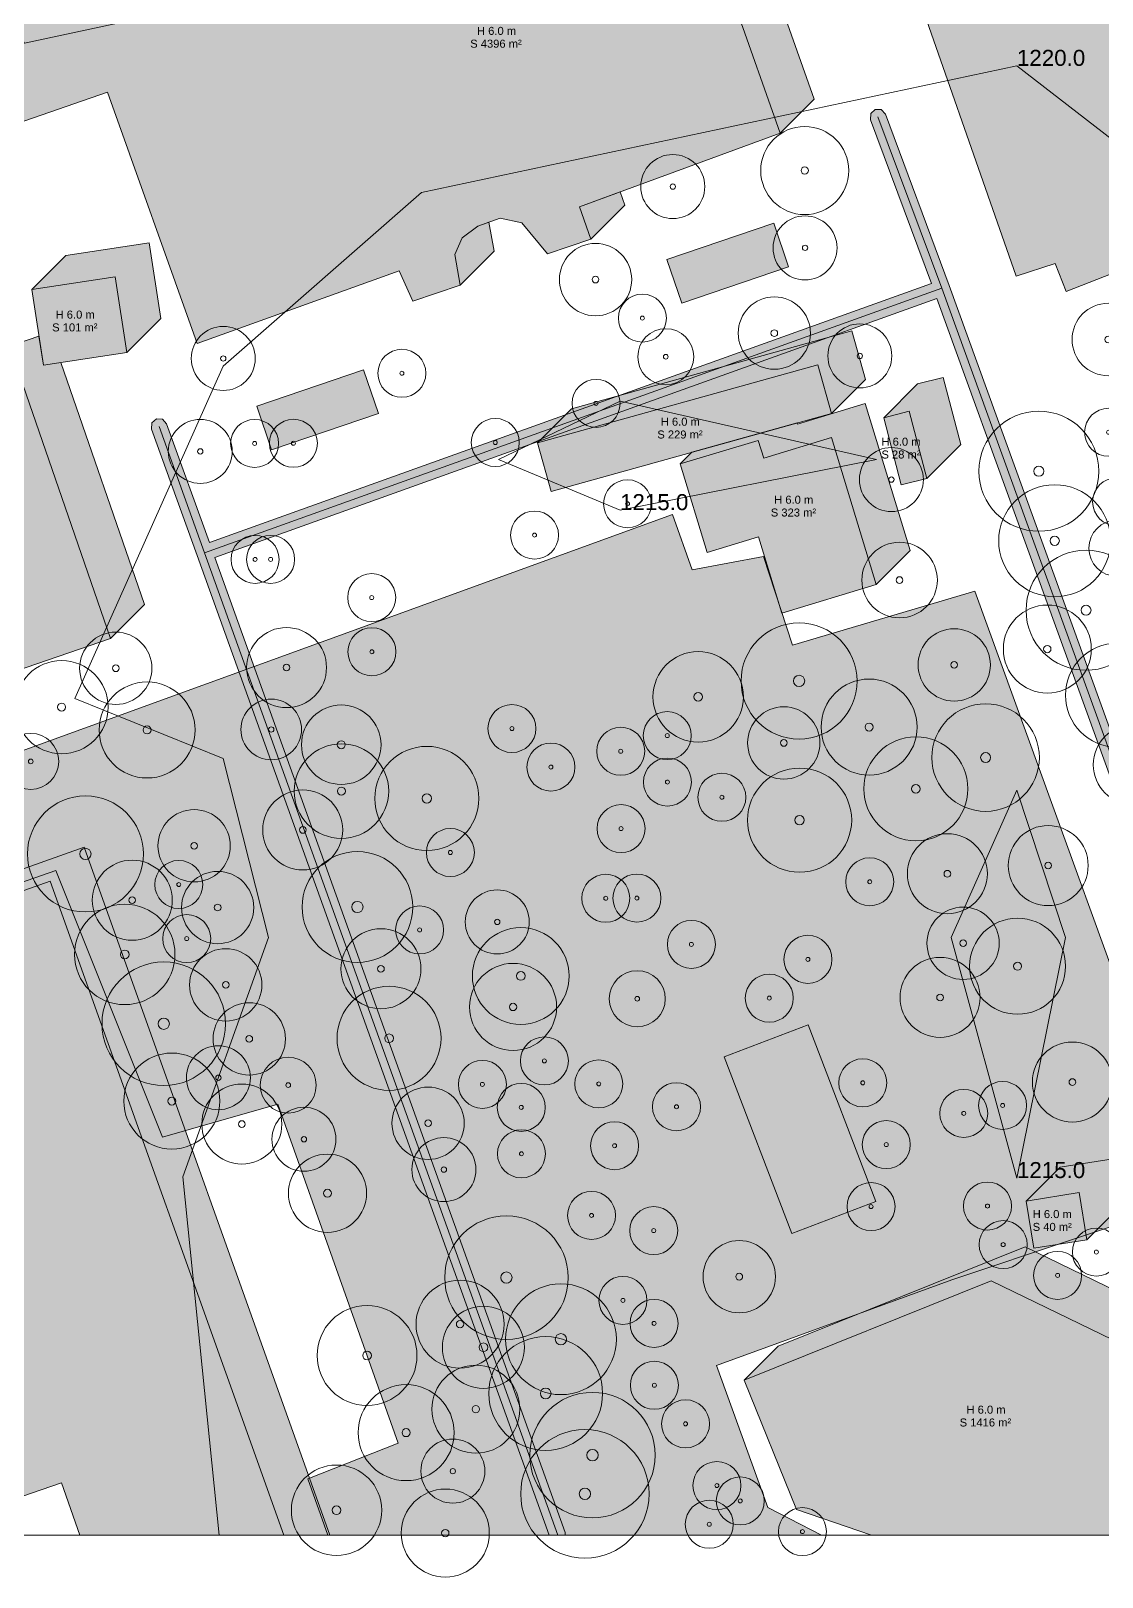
# Model space of a CAD drawing. Header units: metres. Extents: x -3 to 865, y -7 to 632.
# Drawn here: x 385.4 to 519.3, y -5.2 to 188 of the extents above; entities that cross this region are included whole.
import ezdxf

# ---------------------------------------------------------------- set-up
doc = ezdxf.new("R2010")
doc.units = ezdxf.units.M
doc.header["$MEASUREMENT"] = 0
for name, color, linetype, lineweight, true_color in [('TPX_BUILDING_AREAS_TEXT', 18, 'CONTINUOUS', 0, 0x000000), ('TPX_BUILDING_HEIGHTS_TEXT', 18, 'CONTINUOUS', 0, 0x000000), ('TPX_BUILDINGS', 18, 'CONTINUOUS', 0, 0x000000), ('TPX_BUILDINGS_HATCH', 7, 'CONTINUOUS', 0, 0xf0f0f0), ('TPX_BUILDINGS_SHADOWS_HATCH', 18, 'CONTINUOUS', 0, 0x000000), ('TPX_BUILDINGS_SHADOWS_OUTLINES', 18, 'CONTINUOUS', 0, 0x000000), ('TPX_CONTOUR_LINES_5M', 252, 'CONTINUOUS', 0, 0x969696), ('TPX_CONTOUR_LINES_5M_TEXT', 18, 'CONTINUOUS', 0, 0x000000), ('TPX_FRAME_PROJECT', 18, 'CONTINUOUS', 0, 0x000000), ('TPX_ROADS_AXES', 250, 'CONTINUOUS', 0, 0x323232), ('TPX_ROADS_CONTOURS', 251, 'CONTINUOUS', 0, 0x646464), ('TPX_ROADS_HATCH', 9, 'CONTINUOUS', 0, 0xc8c8c8), ('TPX_VEGETATION_GREEN_SPACES', 85, 'CONTINUOUS', 0, 0x58ba48), ('TPX_VEGETATION_GREEN_SPACES_HATCH', 85, 'CONTINUOUS', 0, 0x58ba48), ('TPX_VEGETATION_TREES_INDIVIDUAL', 116, 'CONTINUOUS', 0, 0x136734), ('TPX_WATERWAYS', 143, 'CONTINUOUS', 0, 0x7aafdf), ('TPX_WATERWAYS_HATCH', 143, 'CONTINUOUS', 0, 0x7aafdf)]:
    doc.layers.add(name, color=color, linetype=linetype, lineweight=lineweight, true_color=true_color)
doc.styles.add('TPX_TEXTE', font='arial.ttf')

# ---------------------------------------------------------------- blocks, each defined once
blk = doc.blocks.new('TREETR005_CR050')
at = {"layer": 'TPX_VEGETATION_TREES_INDIVIDUAL'}
for radius in [4.97, 0.5]:
    blk.add_circle((0, 0, 0.04), radius, dxfattribs=at)
blk = doc.blocks.new('TREETR005_CR054')
at = {"layer": 'TPX_VEGETATION_TREES_INDIVIDUAL'}
for radius in [5.44, 0.458]:
    blk.add_circle((0, 0, 0.04), radius, dxfattribs=at)
blk = doc.blocks.new('TREETR007_CR071')
at = {"layer": 'TPX_VEGETATION_TREES_INDIVIDUAL'}
for radius in [7.11, 0.667]:
    blk.add_circle((0, 0, 0.04), radius, dxfattribs=at)
blk = doc.blocks.new('TREETR006_CR065')
at = {"layer": 'TPX_VEGETATION_TREES_INDIVIDUAL'}
for radius in [6.51, 0.583]:
    blk.add_circle((0, 0, 0.04), radius, dxfattribs=at)
blk = doc.blocks.new('TREETR005_CR058')
at = {"layer": 'TPX_VEGETATION_TREES_INDIVIDUAL'}
for radius in [5.82, 0.5]:
    blk.add_circle((0, 0, 0.04), radius, dxfattribs=at)
blk = doc.blocks.new('TREETR003_CR038')
at = {"layer": 'TPX_VEGETATION_TREES_INDIVIDUAL'}
for radius in [3.79, 0.333]:
    blk.add_circle((0, 0, 0.04), radius, dxfattribs=at)
blk = doc.blocks.new('TREETR004_CR045')
at = {"layer": 'TPX_VEGETATION_TREES_INDIVIDUAL'}
for radius in [4.52, 0.417]:
    blk.add_circle((0, 0, 0.04), radius, dxfattribs=at)
blk = doc.blocks.new('TREETR007_CR078')
at = {"layer": 'TPX_VEGETATION_TREES_INDIVIDUAL'}
for radius in [7.84, 0.708]:
    blk.add_circle((0, 0, 0.04), radius, dxfattribs=at)
blk = doc.blocks.new('TREETR007_CR069')
at = {"layer": 'TPX_VEGETATION_TREES_INDIVIDUAL'}
for radius in [6.92, 0.708]:
    blk.add_circle((0, 0, 0.04), radius, dxfattribs=at)
blk = doc.blocks.new('TREETR003_CR030')
at = {"layer": 'TPX_VEGETATION_TREES_INDIVIDUAL'}
for radius in [3, 0.25]:
    blk.add_circle((0, 0, 0.04), radius, dxfattribs=at)
blk = doc.blocks.new('TREETR007_CR080')
at = {"layer": 'TPX_VEGETATION_TREES_INDIVIDUAL'}
for radius in [8.03, 0.708]:
    blk.add_circle((0, 0, 0.04), radius, dxfattribs=at)
blk = doc.blocks.new('TREETR005_CR060')
at = {"layer": 'TPX_VEGETATION_TREES_INDIVIDUAL'}
for radius in [6, 0.5]:
    blk.add_circle((0, 0, 0.04), radius, dxfattribs=at)
blk = doc.blocks.new('TREETR007_CR077')
at = {"layer": 'TPX_VEGETATION_TREES_INDIVIDUAL'}
for radius in [7.72, 0.708]:
    blk.add_circle((0, 0, 0.04), radius, dxfattribs=at)
blk = doc.blocks.new('TREETR005_CR061')
at = {"layer": 'TPX_VEGETATION_TREES_INDIVIDUAL'}
for radius in [6.05, 0.542]:
    blk.add_circle((0, 0, 0.04), radius, dxfattribs=at)
blk = doc.blocks.new('TREETR006_CR067')
at = {"layer": 'TPX_VEGETATION_TREES_INDIVIDUAL'}
for radius in [6.72, 0.625]:
    blk.add_circle((0, 0, 0.04), radius, dxfattribs=at)
blk = doc.blocks.new('TREETR005_CR051')
at = {"layer": 'TPX_VEGETATION_TREES_INDIVIDUAL'}
for radius in [5.13, 0.542]:
    blk.add_circle((0, 0, 0.04), radius, dxfattribs=at)
blk = doc.blocks.new('TREETR005_CR055')
at = {"layer": 'TPX_VEGETATION_TREES_INDIVIDUAL'}
for radius in [5.5, 0.458]:
    blk.add_circle((0, 0, 0.04), radius, dxfattribs=at)
blk = doc.blocks.new('TREETR005_CR062')
at = {"layer": 'TPX_VEGETATION_TREES_INDIVIDUAL'}
for radius in [6.24, 0.542]:
    blk.add_circle((0, 0, 0.04), radius, dxfattribs=at)
blk = doc.blocks.new('TREETR005_CR059')
at = {"layer": 'TPX_VEGETATION_TREES_INDIVIDUAL'}
for radius in [5.91, 0.5]:
    blk.add_circle((0, 0, 0.04), radius, dxfattribs=at)
blk = doc.blocks.new('TREETR005_CR049')
at = {"layer": 'TPX_VEGETATION_TREES_INDIVIDUAL'}
for radius in [4.89, 0.5]:
    blk.add_circle((0, 0, 0.04), radius, dxfattribs=at)
blk = doc.blocks.new('TREETR006_CR070')
at = {"layer": 'TPX_VEGETATION_TREES_INDIVIDUAL'}
for radius in [7, 0.583]:
    blk.add_circle((0, 0, 0.04), radius, dxfattribs=at)
blk = doc.blocks.new('TREETR005_CR057')
at = {"layer": 'TPX_VEGETATION_TREES_INDIVIDUAL'}
for radius in [5.65, 0.542]:
    blk.add_circle((0, 0, 0.04), radius, dxfattribs=at)
blk = doc.blocks.new('TREETR004_CR047')
at = {"layer": 'TPX_VEGETATION_TREES_INDIVIDUAL'}
for radius in [4.72, 0.417]:
    blk.add_circle((0, 0, 0.04), radius, dxfattribs=at)
blk = doc.blocks.new('TREETR003_CR040')
at = {"layer": 'TPX_VEGETATION_TREES_INDIVIDUAL'}
for radius in [4, 0.333]:
    blk.add_circle((0, 0, 0.04), radius, dxfattribs=at)
blk = doc.blocks.new('TREETR005_CR063')
at = {"layer": 'TPX_VEGETATION_TREES_INDIVIDUAL'}
for radius in [6.28, 0.542]:
    blk.add_circle((0, 0, 0.04), radius, dxfattribs=at)
blk = doc.blocks.new('TREETR005_CR065')
at = {"layer": 'TPX_VEGETATION_TREES_INDIVIDUAL'}
for radius in [6.5, 0.542]:
    blk.add_circle((0, 0, 0.04), radius, dxfattribs=at)
blk = doc.blocks.new('TREETR004_CR050')
at = {"layer": 'TPX_VEGETATION_TREES_INDIVIDUAL'}
for radius in [5, 0.417]:
    blk.add_circle((0, 0, 0.04), radius, dxfattribs=at)
blk = doc.blocks.new('TREETR007_CR073')
at = {"layer": 'TPX_VEGETATION_TREES_INDIVIDUAL'}
for radius in [7.25, 0.708]:
    blk.add_circle((0, 0, 0.04), radius, dxfattribs=at)
blk = doc.blocks.new('TREETR003_CR035')
at = {"layer": 'TPX_VEGETATION_TREES_INDIVIDUAL'}
for radius in [3.5, 0.292]:
    blk.add_circle((0, 0, 0.04), radius, dxfattribs=at)
blk = doc.blocks.new('TREETR006_CR075')
at = {"layer": 'TPX_VEGETATION_TREES_INDIVIDUAL'}
for radius in [7.5, 0.625]:
    blk.add_circle((0, 0, 0.04), radius, dxfattribs=at)

msp = doc.modelspace()

# ---------------------------------------------------------------- hatches: boundary and pattern name
at = {"layer": 'TPX_BUILDINGS_HATCH'}
for points in [[(420.51, 202.56), (364.29, 181.8), (369.75, 166.21), (375.94, 168.7), (374.3, 173.13), (394.99, 180.3), (406.2, 148.91), (431.46, 157.98), (433.17, 154.19), (439.08, 156.18), (438.41, 160.01), (439.32, 162.12), (441.28, 163.59), (444.07, 164.58), (446.78, 163.97), (449.99, 160.12), (455.44, 161.96), (454, 165.98), (479.11, 175.2), (467.83, 207.05), (488.81, 214.55), (490.62, 209.59), (496.15, 211.38), (487.33, 234.83), (482.58, 233.24), (485.76, 226), (434.01, 207.76), (433.13, 210.05), (419.61, 205.42), (420.51, 202.56)], [(499.45, 200.71), (494.13, 198.67), (508.58, 157.33), (513.49, 158.92), (514.86, 155.42), (554.55, 170.95), (556.68, 166.15), (606.68, 183.91), (600.19, 200.33), (569.4, 190.26), (570.2, 187.82), (560.48, 184.4), (558.64, 189.11), (557.26, 188.75), (555.65, 190.9), (553.59, 192.24), (551.52, 191.42), (549.52, 195.34), (551.89, 196.32), (548.96, 203.59), (544.49, 202.38), (542.94, 205.14), (523.62, 197.78), (524.14, 196.27), (510.99, 191.81), (510.47, 193.52), (503.63, 190.93), (499.45, 200.71)], [(395.97, 157.24), (385.53, 155.65), (386.99, 146.2), (397.43, 147.8), (395.97, 157.24)], [(383.61, 146.06), (333.77, 128.98), (345.52, 94.95), (395.37, 112.03), (383.61, 146.06)], [(483.81, 146.24), (448.76, 136.49), (450.46, 130.43), (485.5, 140.18), (483.81, 146.24)], [(495.22, 140.44), (492.03, 139.61), (494.23, 131.24), (497.41, 132.06), (495.22, 140.44)], [(476.35, 136.81), (466.57, 133.86), (469.95, 122.79), (476.4, 124.74), (479.3, 115.21), (491.09, 118.78), (485.49, 137.16), (477.03, 134.6), (476.35, 136.81)], [(516.46, 42.81), (509.85, 41.74), (510.8, 35.86), (517.43, 36.93), (516.46, 42.81)], [(505.46, 31.78), (474.57, 19.37), (481.12, 3.22), (490.49, 0), (531.26, 0), (537.17, 16.42), (505.46, 31.78)]]:
    msp.add_hatch(color=256, dxfattribs=at).paths.add_polyline_path(points)
h = msp.add_hatch(color=256, dxfattribs=at)
h.paths.add_polyline_path([(382.92, 47.51), (318.76, 24.18), (327.26, 0), (379.09, 0), (378.06, 2.7), (389.23, 6.54), (391.52, 0), (417.04, 0), (387.82, 81.73), (353.49, 69.55), (361.04, 49.26), (377.12, 54.7), (372.65, 67.64), (375.26, 68.18), (382.92, 47.51)])
h.paths.add_polyline_path([(366.99, 31.09), (378.19, 35.16), (382.76, 22.7), (371.55, 18.64), (366.99, 31.09)], flags=16)
at = {"layer": 'TPX_BUILDINGS_SHADOWS_HATCH'}
for points in [[(472.93, 208.87), (467.83, 207.05), (479.11, 175.2), (483.36, 179.44), (472.93, 208.87)], [(459.09, 167.85), (454, 165.98), (455.44, 161.96), (459.68, 166.2), (459.09, 167.85)], [(439.32, 162.12), (438.41, 160.01), (439.08, 156.18), (443.32, 160.43), (442.68, 164.09), (441.28, 163.59), (439.32, 162.12)], [(389.78, 159.89), (385.53, 155.65), (395.97, 157.24), (397.43, 147.8), (401.68, 152.04), (400.21, 161.49), (389.78, 159.89)], [(338.01, 133.22), (333.77, 128.98), (383.61, 146.06), (395.37, 112.03), (399.61, 116.28), (389.15, 146.53), (386.99, 146.2), (386.43, 149.81), (338.01, 133.22)], [(453.01, 140.73), (448.76, 136.49), (483.81, 146.24), (485.5, 140.18), (489.75, 144.42), (488.05, 150.48), (453.01, 140.73)], [(496.27, 143.85), (492.03, 139.61), (495.22, 140.44), (497.41, 132.06), (501.66, 136.31), (499.46, 144.68), (496.27, 143.85)], [(468.03, 135.32), (466.57, 133.86), (476.35, 136.81), (477.03, 134.6), (485.49, 137.16), (491.09, 118.78), (495.33, 123.03), (489.73, 141.4), (481.27, 138.84), (481.23, 138.99), (468.03, 135.32)], [(357.74, 73.79), (353.49, 69.55), (387.82, 81.73), (417.04, 0), (422.8, 0), (392.06, 85.98), (357.74, 73.79)], [(514.09, 45.98), (509.85, 41.74), (516.46, 42.81), (517.43, 36.93), (521.67, 41.17), (520.71, 47.05), (514.09, 45.98)], [(478.82, 23.62), (474.57, 19.37), (505.46, 31.78), (537.17, 16.42), (531.26, 0), (533.97, 0), (541.41, 20.66), (509.71, 36.02), (478.82, 23.62)]]:
    msp.add_hatch(color=256, dxfattribs=at).paths.add_polyline_path(points)
at = {"layer": 'TPX_ROADS_HATCH'}
msp.add_hatch(color=256, dxfattribs=at).paths.add_polyline_path([(400.55, 138.98), (400.51, 138.22), (406.19, 122.43), (450.21, 0), (452.2, 0), (452.22, 0.34), (408.41, 122.17), (498.69, 154.54), (554.71, 0), (556.7, 0), (556.72, 0.34), (500.23, 156.16), (492.25, 177.57), (491.73, 178.13), (490.97, 178.16), (490.41, 177.64), (490.38, 176.87), (498, 156.42), (407.74, 124.05), (402.39, 138.89), (401.88, 139.46), (401.11, 139.49), (400.55, 138.98)])
at = {"layer": 'TPX_VEGETATION_GREEN_SPACES_HATCH'}
msp.add_hatch(color=256, dxfattribs=at).paths.add_polyline_path([(465.65, 127.55), (348.15, 84.91), (353.87, 71), (388.54, 83.07), (401.86, 49.72), (416.29, 53.88), (431.33, 11.49), (420.03, 7.03), (422.56, 0), (484.27, 0), (477.53, 3.46), (471.15, 21.23), (500.56, 31.93), (530.96, 42.08), (503.42, 117.96), (480.63, 111.2), (477.01, 122.28), (468.11, 120.61), (465.65, 127.55)])
at = {"layer": 'TPX_WATERWAYS_HATCH'}
for points in [[(478.29, 163.93), (464.93, 159.39), (466.79, 153.94), (480.15, 158.49), (478.29, 163.93)], [(427.01, 145.6), (413.65, 141.07), (415.5, 135.63), (428.86, 140.16), (427.01, 145.6)], [(482.61, 63.77), (472.1, 59.77), (480.55, 37.72), (491.07, 41.71), (482.61, 63.77)]]:
    msp.add_hatch(color=256, dxfattribs=at).paths.add_polyline_path(points)

# ---------------------------------------------------------------- linework, layer by layer
at = {"layer": 'TPX_BUILDINGS', "elevation": 0.04}
for points in [[(420.51, 202.56), (364.29, 181.8), (369.75, 166.21), (375.94, 168.7), (374.3, 173.13), (394.99, 180.3), (406.2, 148.91), (431.46, 157.98), (433.17, 154.19), (439.08, 156.18), (438.41, 160.01), (439.32, 162.12), (441.28, 163.59), (444.07, 164.58), (446.78, 163.97), (449.99, 160.12), (455.44, 161.96), (454, 165.98), (479.11, 175.2), (467.83, 207.05)], [(524.14, 196.27), (510.99, 191.81), (510.47, 193.52), (503.63, 190.93), (499.45, 200.71), (494.13, 198.67), (508.58, 157.33), (513.49, 158.92), (514.86, 155.42), (554.55, 170.95)]]:
    msp.add_lwpolyline(points, dxfattribs=at)
for points in [[(395.97, 157.24), (385.53, 155.65), (386.99, 146.2), (397.43, 147.8)], [(383.61, 146.06), (333.77, 128.98), (345.52, 94.95), (395.37, 112.03)], [(483.81, 146.24), (448.76, 136.49), (450.46, 130.43), (485.5, 140.18)], [(495.22, 140.44), (492.03, 139.61), (494.23, 131.24), (497.41, 132.06)], [(476.35, 136.81), (466.57, 133.86), (469.95, 122.79), (476.4, 124.74), (479.3, 115.21), (491.09, 118.78), (485.49, 137.16), (477.03, 134.6)], [(382.92, 47.51), (318.76, 24.18), (327.26, 0), (379.09, 0), (378.06, 2.7), (389.23, 6.54), (391.52, 0), (417.04, 0), (387.82, 81.73), (353.49, 69.55), (361.04, 49.26), (377.12, 54.7), (372.65, 67.64), (375.26, 68.18)], [(516.46, 42.81), (509.85, 41.74), (510.8, 35.86), (517.43, 36.93)], [(505.46, 31.78), (474.57, 19.37), (481.12, 3.22), (490.49, 0), (531.26, 0), (537.17, 16.42)]]:
    msp.add_lwpolyline(points, close=True, dxfattribs=at)
at = {"layer": 'TPX_BUILDINGS_SHADOWS_OUTLINES', "elevation": 0.04}
for points in [[(472.93, 208.87), (467.83, 207.05), (479.11, 175.2), (483.36, 179.44)], [(459.09, 167.85), (454, 165.98), (455.44, 161.96), (459.68, 166.2)], [(439.32, 162.12), (438.41, 160.01), (439.08, 156.18), (443.32, 160.43), (442.68, 164.09), (441.28, 163.59)], [(389.78, 159.89), (385.53, 155.65), (395.97, 157.24), (397.43, 147.8), (401.68, 152.04), (400.21, 161.49)], [(338.01, 133.22), (333.77, 128.98), (383.61, 146.06), (395.37, 112.03), (399.61, 116.28), (389.15, 146.53), (386.99, 146.2), (386.43, 149.81)], [(453.01, 140.73), (448.76, 136.49), (483.81, 146.24), (485.5, 140.18), (489.75, 144.42), (488.05, 150.48)], [(496.27, 143.85), (492.03, 139.61), (495.22, 140.44), (497.41, 132.06), (501.66, 136.31), (499.46, 144.68)], [(468.03, 135.32), (466.57, 133.86), (476.35, 136.81), (477.03, 134.6), (485.49, 137.16), (491.09, 118.78), (495.33, 123.03), (489.73, 141.4), (481.27, 138.84), (481.23, 138.99)], [(357.74, 73.79), (353.49, 69.55), (387.82, 81.73), (417.04, 0), (422.8, 0), (392.06, 85.98)], [(514.09, 45.98), (509.85, 41.74), (516.46, 42.81), (517.43, 36.93), (521.67, 41.17), (520.71, 47.05)], [(478.82, 23.62), (474.57, 19.37), (505.46, 31.78), (537.17, 16.42), (531.26, 0), (533.97, 0), (541.41, 20.66), (509.71, 36.02)]]:
    msp.add_lwpolyline(points, close=True, dxfattribs=at)
at = {"layer": 'TPX_CONTOUR_LINES_5M', "elevation": 0.05}
for points in [[(533.51, 254.96), (508.69, 248.73), (420.42, 194.15), (384.62, 186.44), (359.81, 219.24), (324.13, 194.15), (327.67, 164.28), (310.18, 139.44), (285.36, 121.97), (260.55, 128.18), (235.74, 161.84), (210.92, 155.35), (186.11, 131.41)], [(669.99, 99.48), (632.77, 102.34), (607.95, 83.67), (582.79, 104.54), (574.53, 134.41), (558.32, 162.47), (533.51, 164.39), (508.69, 183.6), (434.25, 167.78), (409.44, 146.08), (390.92, 104.54), (409.44, 97.05), (415.13, 74.67), (404.41, 44.8), (408.94, 0)], [(459.07, 141.72), (443.86, 134.41), (459.07, 128.09), (491.15, 134.41), (459.07, 141.72)], [(508.69, 93.11), (500.47, 74.67), (508.69, 44.63), (514.75, 74.67), (508.69, 93.11)]]:
    msp.add_lwpolyline(points, dxfattribs=at)
at = {"layer": 'TPX_FRAME_PROJECT', "elevation": 0}
msp.add_lwpolyline([(0, 0), (669.99, 0), (669.99, 627.25), (0, 627.25)], close=True, dxfattribs=at)
at = {"layer": 'TPX_ROADS_AXES', "elevation": 0.03}
for points in [[(555.78, 0), (499.29, 155.82), (491.32, 177.22)], [(407.13, 122.77), (499.29, 155.82)], [(451.28, 0), (407.13, 122.77), (401.45, 138.55)]]:
    msp.add_lwpolyline(points, dxfattribs=at)
at = {"layer": 'TPX_ROADS_CONTOURS', "elevation": 0.03}
msp.add_lwpolyline([(400.55, 138.98), (400.51, 138.22), (406.19, 122.43), (450.21, 0), (452.2, 0), (452.22, 0.34), (408.41, 122.17), (498.69, 154.54), (554.71, 0), (556.7, 0), (556.72, 0.34), (500.23, 156.16), (492.25, 177.57), (491.73, 178.13), (490.97, 178.16), (490.41, 177.64), (490.38, 176.87), (498, 156.42), (407.74, 124.05), (402.39, 138.89), (401.88, 139.46), (401.11, 139.49)], close=True, dxfattribs=at)
at = {"layer": 'TPX_VEGETATION_GREEN_SPACES', "elevation": 0}
msp.add_lwpolyline([(465.65, 127.55), (348.15, 84.91), (353.87, 71), (388.54, 83.07), (401.86, 49.72), (416.29, 53.88), (431.33, 11.49), (420.03, 7.03), (422.56, 0), (484.27, 0), (477.53, 3.46), (471.15, 21.23), (500.56, 31.93), (530.96, 42.08), (503.42, 117.96), (480.63, 111.2), (477.01, 122.28), (468.11, 120.61)], close=True, dxfattribs=at)
at = {"layer": 'TPX_WATERWAYS', "elevation": 0.01}
for points in [[(478.29, 163.93), (464.93, 159.39), (466.79, 153.94), (480.15, 158.49)], [(427.01, 145.6), (413.65, 141.07), (415.5, 135.63), (428.86, 140.16)], [(482.61, 63.77), (472.1, 59.77), (480.55, 37.72), (491.07, 41.71)]]:
    msp.add_lwpolyline(points, close=True, dxfattribs=at)

# ---------------------------------------------------------------- block references
at = {"layer": 'TPX_VEGETATION_TREES_INDIVIDUAL'}
for name, p in [('TREETR005_CR055', (482.16, 170.52, 0.04)), ('TREETR003_CR040', (465.67, 168.52, 0.04)), ('TREETR003_CR040', (482.2, 160.86, 0.04)), ('TREETR004_CR045', (456.01, 156.89, 0.04)), ('TREETR003_CR030', (461.86, 152.08, 0.04)), ('TREETR004_CR045', (478.36, 150.21, 0.04)), ('TREETR004_CR045', (520.1, 149.41, 0.04)), ('TREETR003_CR040', (409.47, 147.04, 0.04)), ('TREETR003_CR035', (464.79, 147.26, 0.04)), ('TREETR003_CR040', (489.05, 147.36, 0.04)), ('TREETR003_CR030', (431.8, 145.19, 0.04)), ('TREETR003_CR030', (456.08, 141.43, 0.04)), ('TREETR003_CR040', (406.6, 135.43, 0.04)), ('TREETR003_CR030', (413.39, 136.42, 0.04)), ('TREETR003_CR030', (418.24, 136.44, 0.04)), ('TREETR003_CR030', (443.48, 136.54, 0.04)), ('TREETR006_CR075', (511.43, 132.95, 0.04)), ('TREETR003_CR030', (520.15, 137.82, 0.04)), ('TREETR003_CR040', (493, 131.91, 0.04)), ('TREETR003_CR030', (460.01, 128.88, 0.04)), ('TREETR003_CR030', (521.15, 129.13, 0.04)), ('TREETR006_CR070', (513.41, 124.26, 0.04)), ('TREETR003_CR030', (448.38, 124.97, 0.04)), ('TREETR003_CR035', (521.18, 123.33, 0.04)), ('TREETR003_CR030', (413.45, 121.93, 0.04)), ('TREETR003_CR030', (415.39, 121.94, 0.04)), ('TREETR004_CR047', (494.02, 119.35, 0.04)), ('TREETR006_CR075', (517.33, 115.58, 0.04)), ('TREETR003_CR030', (428.03, 117.16, 0.04)), ('TREETR005_CR055', (512.49, 110.73, 0.04)), ('TREETR007_CR073', (481.45, 106.74, 0.04)), ('TREETR004_CR045', (396.03, 108.33, 0.04)), ('TREETR004_CR050', (417.38, 108.42, 0.04)), ('TREETR003_CR030', (428.05, 110.39, 0.04)), ('TREETR004_CR045', (500.85, 108.75, 0.04)), ('TREETR005_CR057', (468.84, 104.76, 0.04)), ('TREETR005_CR065', (521.25, 104.97, 0.04)), ('TREETR005_CR058', (389.26, 103.47, 0.04)), ('TREETR005_CR060', (399.95, 100.62, 0.04)), ('TREETR005_CR060', (490.21, 100.98, 0.04)), ('TREETR003_CR038', (415.47, 100.68, 0.04)), ('TREETR005_CR050', (424.22, 98.78, 0.04)), ('TREETR003_CR030', (445.56, 100.8, 0.04)), ('TREETR003_CR030', (464.98, 99.91, 0.04)), ('TREETR004_CR045', (479.54, 99, 0.04)), ('TREETR006_CR067', (504.78, 97.17, 0.04)), ('TREETR003_CR030', (459.16, 97.96, 0.04)), ('TREETR004_CR050', (523.23, 96.28, 0.04)), ('TREETR003_CR035', (385.4, 96.69, 0.04)), ('TREETR005_CR059', (424.24, 92.98, 0.04)), ('TREETR006_CR065', (434.92, 92.06, 0.04)), ('TREETR003_CR030', (450.43, 95.99, 0.04)), ('TREETR005_CR065', (496.06, 93.27, 0.04)), ('TREETR003_CR030', (465, 94.11, 0.04)), ('TREETR003_CR030', (471.8, 92.21, 0.04)), ('TREETR006_CR065', (481.52, 89.35, 0.04)), ('TREETR004_CR050', (419.41, 88.13, 0.04)), ('TREETR007_CR073', (392.24, 85.13, 0.04)), ('TREETR003_CR030', (459.2, 88.29, 0.04)), ('TREETR004_CR045', (405.83, 86.15, 0.04)), ('TREETR003_CR030', (437.86, 85.31, 0.04)), ('TREETR004_CR050', (499.99, 82.66, 0.04)), ('TREETR004_CR050', (512.6, 83.68, 0.04)), ('TREETR007_CR069', (426.24, 78.5, 0.04)), ('TREETR004_CR050', (398.09, 79.35, 0.04)), ('TREETR003_CR030', (403.91, 81.31, 0.04)), ('TREETR003_CR030', (490.29, 81.65, 0.04)), ('TREETR004_CR045', (408.77, 78.43, 0.04)), ('TREETR003_CR030', (457.29, 79.59, 0.04)), ('TREETR003_CR030', (461.18, 79.61, 0.04)), ('TREETR003_CR040', (443.72, 76.64, 0.04)), ('TREETR005_CR063', (397.15, 72.58, 0.04)), ('TREETR003_CR030', (404.9, 74.55, 0.04)), ('TREETR003_CR030', (434.02, 75.63, 0.04)), ('TREETR004_CR045', (501.96, 73.97, 0.04)), ('TREETR004_CR050', (429.18, 70.78, 0.04)), ('TREETR005_CR061', (446.66, 69.88, 0.04)), ('TREETR003_CR030', (467.99, 73.83, 0.04)), ('TREETR005_CR060', (508.77, 71.1, 0.04)), ('TREETR003_CR030', (482.56, 71.96, 0.04)), ('TREETR007_CR077', (402.03, 63.91, 0.04)), ('TREETR004_CR045', (409.78, 68.77, 0.04)), ('TREETR004_CR050', (499.08, 67.2, 0.04)), ('TREETR005_CR054', (445.7, 66.01, 0.04)), ('TREETR003_CR035', (461.23, 67.04, 0.04)), ('TREETR003_CR030', (477.73, 67.11, 0.04)), ('TREETR005_CR065', (430.19, 62.09, 0.04)), ('TREETR004_CR045', (412.72, 62.02, 0.04)), ('TREETR003_CR030', (449.61, 59.27, 0.04)), ('TREETR005_CR060', (403.04, 54.25, 0.04)), ('TREETR003_CR040', (408.86, 57.17, 0.04)), ('TREETR004_CR050', (515.62, 56.63, 0.04)), ('TREETR003_CR035', (417.59, 56.24, 0.04)), ('TREETR003_CR030', (441.86, 56.34, 0.04)), ('TREETR003_CR030', (456.42, 56.4, 0.04)), ('TREETR003_CR030', (489.42, 56.53, 0.04)), ('TREETR004_CR050', (411.79, 51.38, 0.04)), ('TREETR003_CR030', (446.72, 53.46, 0.04)), ('TREETR003_CR030', (466.13, 53.54, 0.04)), ('TREETR003_CR030', (506.9, 53.7, 0.04)), ('TREETR004_CR045', (435.08, 51.48, 0.04)), ('TREETR003_CR030', (502.05, 52.71, 0.04)), ('TREETR003_CR040', (419.56, 49.48, 0.04)), ('TREETR003_CR030', (446.75, 47.66, 0.04)), ('TREETR003_CR030', (458.39, 48.67, 0.04)), ('TREETR003_CR030', (492.36, 48.81, 0.04)), ('TREETR003_CR040', (437.05, 45.69, 0.04)), ('TREETR005_CR049', (422.5, 42.73, 0.04)), ('TREETR003_CR030', (455.51, 39.96, 0.04)), ('TREETR003_CR030', (490.45, 41.07, 0.04)), ('TREETR003_CR030', (505.01, 41.13, 0.04)), ('TREETR003_CR030', (463.28, 38.06, 0.04)), ('TREETR007_CR077', (444.87, 32.19, 0.04)), ('TREETR003_CR030', (506.97, 36.31, 0.04)), ('TREETR004_CR045', (473.98, 32.31, 0.04)), ('TREETR003_CR030', (518.62, 35.39, 0.04)), ('TREETR003_CR030', (513.78, 32.47, 0.04)), ('TREETR005_CR055', (439.07, 26.37, 0.04)), ('TREETR007_CR069', (451.69, 24.49, 0.04)), ('TREETR003_CR030', (459.44, 29.35, 0.04)), ('TREETR003_CR030', (463.33, 26.47, 0.04)), ('TREETR005_CR062', (427.44, 22.46, 0.04)), ('TREETR005_CR051', (441.99, 23.48, 0.04)), ('TREETR007_CR071', (449.78, 17.72, 0.04)), ('TREETR003_CR030', (463.36, 18.74, 0.04)), ('TREETR005_CR055', (441.05, 15.75, 0.04)), ('TREETR005_CR060', (432.33, 12.82, 0.04)), ('TREETR007_CR078', (455.63, 10.01, 0.04)), ('TREETR003_CR030', (467.26, 13.92, 0.04)), ('TREETR003_CR040', (438.17, 8.01, 0.04)), ('TREETR007_CR080', (454.68, 5.17, 0.04)), ('TREETR005_CR057', (423.63, 3.12, 0.04)), ('TREETR003_CR030', (471.18, 6.21, 0.04)), ('TREETR003_CR030', (474.1, 4.29, 0.04)), ('TREETR005_CR055', (437.23, 0.27, 0.04)), ('TREETR003_CR030', (470.23, 1.37, 0.04)), ('TREETR003_CR030', (481.88, 0.45, 0.04))]:
    msp.add_blockref(name, p, dxfattribs=at)

# ---------------------------------------------------------------- texts
at = {"layer": 'TPX_BUILDING_AREAS_TEXT', "style": 'TPX_TEXTE'}
for s, p in [('S 4396 m²', (440.34, 185.87, 0.05)), ('S 101 m²', (388.08, 150.42, 0.05)), ('S 229 m²', (463.73, 137.04, 0.05)), ('S 28 m²', (491.75, 134.54, 0.05)), ('S 323 m²', (477.92, 127.29, 0.05)), ('S 40 m²', (510.66, 38.03, 0.05)), ('S 1416 m²', (501.53, 13.59, 0.05))]:
    msp.add_text(s, height=1, dxfattribs=at).set_placement(p)
at = {"layer": 'TPX_BUILDING_HEIGHTS_TEXT', "style": 'TPX_TEXTE'}
for p in [(441.19, 187.47, 0.05), (388.51, 152.02, 0.05), (464.16, 138.64, 0.05), (491.75, 136.14, 0.05), (478.34, 128.89, 0.05), (510.66, 39.63, 0.05), (502.38, 15.19, 0.05)]:
    msp.add_text('H 6.0 m', height=1, dxfattribs=at).set_placement(p)
at = {"layer": 'TPX_CONTOUR_LINES_5M_TEXT', "style": 'TPX_TEXTE'}
for s, p in [('1220.0', (508.69, 183.6, 0.05)), ('1215.0', (459.07, 128.09, 0.05)), ('1215.0', (508.69, 44.63, 0.05))]:
    msp.add_text(s, height=2, dxfattribs=at).set_placement(p)

doc.saveas('drawing.dxf')
